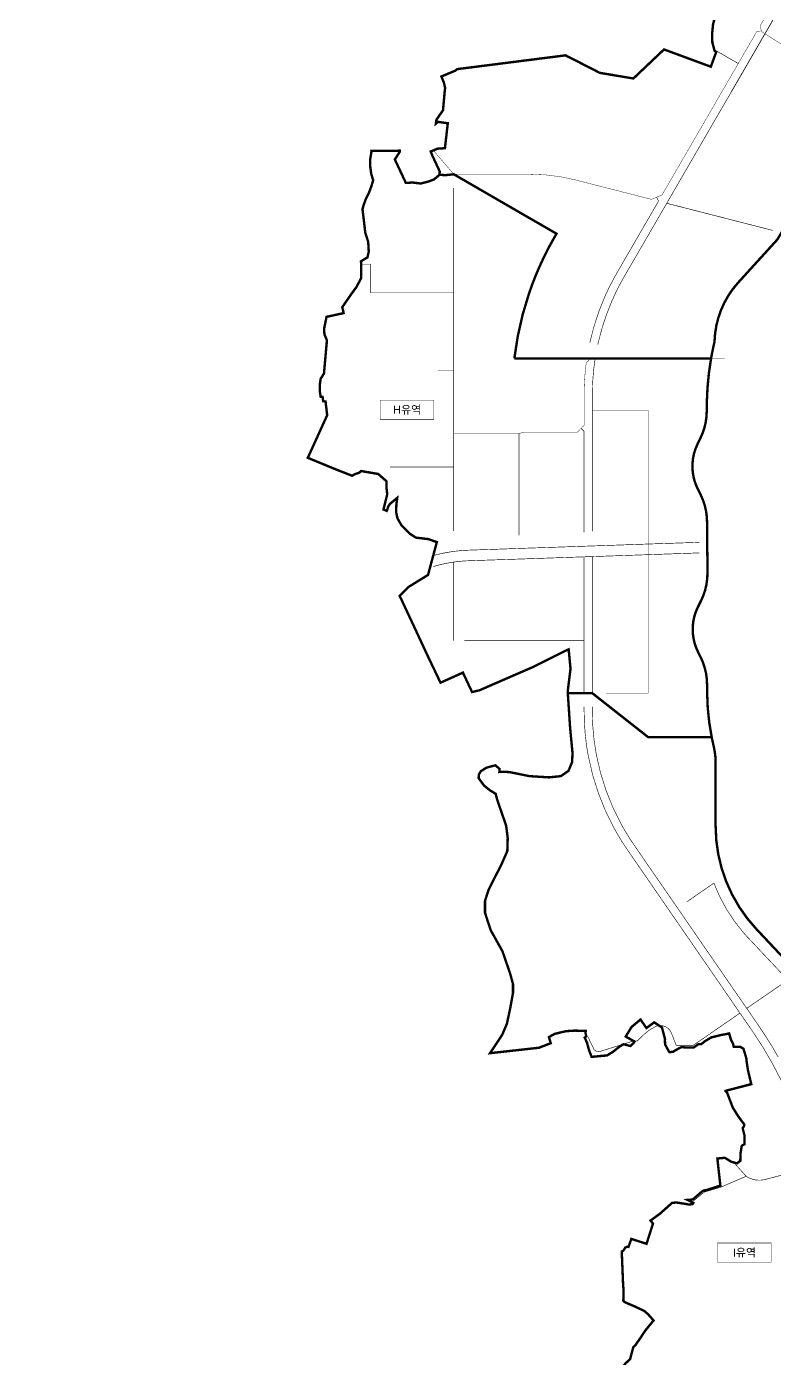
# Model space of a CAD drawing. Header units: millimetres. Extents: x 744 to 8830, y 985 to 5806.
# Drawn here: x 2329 to 3264, y 2743 to 4406 of the extents above; entities that cross this region are included whole.
import ezdxf
from ezdxf.enums import TextEntityAlignment as Align

# ---------------------------------------------------------------- set-up
doc = ezdxf.new("R2010")
doc.units = ezdxf.units.MM
doc.linetypes.add('DASHED2', pattern=[0.375, 0.25, -0.125])
for name, color, linetype in [('00.G유역', 42, 'Continuous'), ('00.H유역', 72, 'Continuous'), ('00.I유역', 132, 'Continuous'), ('01.우수관로', 6, 'Continuous'), ('01.우수암거', 200, 'Continuous')]:
    doc.layers.add(name, color=color, linetype=linetype)
doc.styles.get("Standard").update_dxf_attribs({"font": 'arial.ttf'})

msp = doc.modelspace()

# ---------------------------------------------------------------- linework, layer by layer
at = {"layer": '00.G유역', "linetype": 'DASHED2', "ltscale": 5, "const_width": 3, "flags": 128}
msp.add_lwpolyline([(2647, 5189.7), (2593.7, 5214.1), (2556.6, 5230.5), (2545.6, 5235.4), (2509, 5251.6), (2496.3, 5257.5, -0.039743), (2474.5, 5268.6, -0.061672), (2444.9, 5292.3, -0.001711), (2444.1, 5293.1), (2390.7, 5348.6), (2389.7, 5346.2), (2377.8, 5318.8), (2362.2, 5282.5), (2350.4, 5255.2), (2345.1, 5242.9), (2342.3, 5244.1), (2339.5, 5237.6), (2332.4, 5221.1), (2330.7, 5217.3), (2372.6, 5195.2), (2385.6, 5189.1), (2391.4, 5185.9), (2400.4, 5181.3), (2411.6, 5175.6), (2419.5, 5168.9), (2420.7, 5167.2), (2427.5, 5157.7), (2428.1, 5150.8), (2428.2, 5143.6), (2429.2, 5141.9), (2423.5, 5115), (2415.8, 5096.1), (2405.7, 5076.1), (2400.8, 5069.1), (2392.7, 5062.7), (2389.2, 5057.2), (2389, 5053.9), (2392.2, 5048.5), (2395.8, 5042.5), (2401, 5036.3), (2442.6, 4992.8), (2443.9, 4991.5), (2443.9, 4991.5), (2443.9, 4991.5), (2443.9, 4991.5), (2448.6, 4995.5), (2452.5, 4999), (2462.3, 5007), (2469.4, 5010.5), (2472.1, 5011.3), (2486, 5014), (2494.5, 5014.3), (2505.9, 5014.6), (2515.3, 5016.2), (2519.9, 5016.6), (2526.2, 5016.4), (2531.4, 5018), (2538, 5019.2), (2547, 5023.2), (2554.6, 5030.3), (2559.6, 5034.2), (2565, 5037.5), (2571.2, 5040.5), (2573.6, 5042.2), (2576.7, 5044.9), (2580.1, 5046.3), (2589.3, 5047.7), (2599.8, 5048.8), (2604.8, 5050.1), (2614.7, 5056.7), (2620.4, 5058), (2627.7, 5067.8), (2628.1, 5068.5), (2630.6, 5066.9), (2637.5, 5063.9), (2642.9, 5060.6), (2644, 5059), (2649.1, 5057.1), (2653.6, 5055.2), (2647.6, 5050.8), (2675.8, 5035.3), (2702.9, 5020.9), (2709.9, 5017.1), (2718.4, 5013), (2728.4, 5012.2), (2730.7, 5008.2), (2740.7, 4992.1), (2751.2, 4984), (2761.8, 4981.5), (2779.1, 4972.4), (2780.1, 4972.2), (2789.8, 4965.4), (2822, 4943), (2830.7, 4936.9), (2820.1, 4932.5), (2816.7, 4930.3), (2880.3, 4895.6), (2891.7, 4896.4), (2901, 4895.5), (2919.4, 4882.1), (2948.4, 4849.2), (2963.3, 4836.5), (2975.3, 4826.8), (2993.4, 4803.6), (3002.9, 4807.4), (3004.1, 4792.4), (3005.4, 4773), (3007.3, 4747.6), (3008.2, 4739.5), (3009.5, 4728.2), (3014.4, 4706.3), (3015.8, 4705.8), (3018.6, 4689), (3019.4, 4684.4), (3021.8, 4671.7), (3025, 4654.3), (3028.6, 4651.5), (3031.5, 4639.1), (3030.8, 4632.7), (3023.7, 4605), (3022.9, 4594.5), (3016.1, 4579.5), (3012.8, 4576.5), (3014.8, 4574.5), (3017, 4574.3), (3015.4, 4562.1), (3014.2, 4544.7), (3014.7, 4534.2), (3016.6, 4524.6), (3017.2, 4524.8), (3019.2, 4521.5), (3025.4, 4512.5), (3031.3, 4505), (3037.7, 4498), (3040.7, 4496.7), (3042.6, 4495.9), (3045.9, 4495.8), (3051.5, 4495.7), (3063.2, 4492.4), (3078.8, 4490.1), (3126.3, 4490.5), (3129.6, 4491.4), (3135.9, 4491.6), (3144.4, 4489.6), (3150.9, 4486.8), (3153, 4485.5), (3167.1, 4482), (3170, 4480.3), (3170.9, 4480.5), (3174.4, 4483.6), (3184.4, 4478.7), (3192.1, 4470.6), (3195.7, 4464), (3198.7, 4454.2), (3198, 4449), (3196.4, 4448.9), (3196.3, 4444.3), (3186.9, 4409.4), (3185.7, 4397), (3186, 4386.5), (3188.7, 4376.4), (3190.8, 4374.5), (3184.1, 4356.2), (3125.6, 4377.8), (3087.3, 4341.5), (3045.4, 4348.5), (3002.5, 4370.4), (2867.1, 4353.2), (2864.5, 4351.2), (2847.3, 4344), (2847.8, 4342.7), (2850.3, 4336.7), (2852, 4329.7), (2851.6, 4327.1), (2849.3, 4301.8), (2841.1, 4290), (2840.4, 4285.1), (2843, 4287.3), (2845.4, 4287), (2855.3, 4285.6), (2851.7, 4254.4), (2842.5, 4253.8), (2833.9, 4250.3), (2836.2, 4244.7), (2845.2, 4225.4), (2844.9, 4221.1), (2852.8, 4220.8), (2862.8, 4221.8), (2945.1, 4174.2), (2991.2, 4147.6), (2989.1, 4144, 0.027345), (2969.5, 4105.5, 0.021627), (2957.1, 4073.7, 0.053401), (2938.5, 3991.7), (3034.3, 3991.7), (3184.4, 3991.7, -0.013737), (3188.4, 4011.2), (3188.7, 4012.7, -0.177432), (3217.9, 4086.1), (3267, 4140), (3277.9, 4157.9), (3377.8, 4267.5, 0.108814), (3407.1, 4318.6), (3460.3, 4487.3), (3465.5, 4513.7), (3490.6, 4593.5, 0.338726), (3469.9, 4650.6), (3426.3, 4678.5), (3401.1, 4695), (3226.9, 4811.5), (3210.3, 4822.6), (3122.6, 4881.3), (2708, 5157.7, 0.039804), (2667, 5180.6)], format="xyb", close=True, dxfattribs=at)
at = {"layer": '00.H유역', "linetype": 'DASHED2', "ltscale": 5, "const_width": 3, "flags": 128}
msp.add_lwpolyline([(3184.4, 3991.7, 0.03821), (3179.1, 3936.7, 0.002015), (3179, 3933.7), (3179, 3926.2, -0.115393), (3171, 3892), (3167.6, 3885, 0.171747), (3162.6, 3843.3, 0.060314), (3167.6, 3829), (3171.4, 3821.4, -0.115959), (3179.4, 3787.1), (3179.4, 3773.2), (3179.6, 3755.7), (3179.9, 3738.2), (3179.9, 3723.2, -0.115959), (3171.8, 3688.9), (3168, 3681.3, 0.0631), (3162.8, 3666.4, 0.031389), (3161.7, 3658.6, 0.136777), (3168, 3625.3), (3171.5, 3618.3, -0.115393), (3179.4, 3584.1), (3179.4, 3576.6, 0.002574), (3179.5, 3573.6, 0.047293), (3185.2, 3518.6), (3105.8, 3518.6), (3035.9, 3573.6), (3005.3, 3573.6), (3005.2, 3575.8), (3008.7, 3604.1), (3006.4, 3628.4), (3004.9, 3627.7), (2967.7, 3609.3), (2960.1, 3605.5), (2936.3, 3595.2), (2895, 3577.2), (2885.6, 3575), (2874.2, 3599.3), (2846.2, 3586.6), (2829.5, 3621.6), (2823.7, 3634.1), (2795.1, 3695.3), (2806.1, 3706.2), (2830.6, 3721.3), (2841.6, 3762.3), (2830.8, 3766.1), (2815.3, 3767.9), (2808.3, 3772.5), (2797.4, 3783.4), (2792.4, 3791.9), (2790.7, 3799.6), (2791, 3808.8), (2792.1, 3817.6), (2783.1, 3810.1), (2781.1, 3807.2), (2779, 3801.3), (2774.9, 3803), (2779, 3819.8), (2779.6, 3822.1), (2778.7, 3829.8), (2778.7, 3838.3), (2768.3, 3847.4), (2767.7, 3847.5), (2746.9, 3851.1), (2744.6, 3849), (2739, 3847.1), (2735.7, 3845.2), (2723.9, 3849.8), (2713.5, 3853.9), (2680.3, 3867.6), (2704.5, 3920.8), (2702.5, 3938), (2699.5, 3938.3), (2698.8, 3943.8), (2696.4, 3943.9), (2695.4, 3950.1), (2695.3, 3959.1), (2696.4, 3966.4), (2700.5, 3972.9), (2704.2, 4014.5), (2701.1, 4021.8), (2700.6, 4028.3), (2703.7, 4043.7), (2725.1, 4048.4), (2723.4, 4055.9), (2734.2, 4071.5), (2740.6, 4080.3), (2741.1, 4080.9), (2747, 4092.1), (2747.1, 4099.9), (2747.1, 4103.7), (2746.8, 4113.1), (2751.9, 4116.3), (2754.9, 4118), (2756.5, 4125.2), (2755.8, 4137.4), (2752.1, 4149), (2751.7, 4152.8), (2748.7, 4178.1), (2749.8, 4182.5), (2752.6, 4190.3), (2756.6, 4198.4), (2759, 4204.8), (2759.9, 4207.3), (2762, 4214.3), (2759.6, 4222.3), (2758.2, 4232.3), (2758.4, 4241.1), (2759.9, 4250.2), (2759.8, 4251), (2795.2, 4251.3), (2795.3, 4250), (2794.5, 4248.7), (2789.1, 4240.4), (2802.8, 4211.1), (2811.2, 4211.5), (2821.6, 4210.3), (2831, 4212.7), (2837.9, 4215.3), (2844.9, 4221.1), (2852.8, 4220.8), (2862.8, 4221.8), (2945.1, 4174.2), (2991.2, 4147.6), (2989.1, 4144, 0.027345), (2969.5, 4105.5, 0.021628), (2957.1, 4073.7, 0.053399), (2938.5, 3991.7), (3034.3, 3991.7), (3184.4, 3991.7)], format="xyb", close=True, dxfattribs=at)
at = {"layer": '00.H유역', "ltscale": 5, "const_width": 0.5, "flags": 128}
msp.add_lwpolyline([(2770.9, 3915.7), (2837.8, 3915.7), (2837.8, 3939.7), (2770.9, 3939.7)], close=True, dxfattribs=at)
at = {"layer": '00.I유역', "linetype": 'DASHED2', "ltscale": 5, "const_width": 3, "flags": 128}
msp.add_lwpolyline([(3032, 2683.8), (3051.9, 2675.8), (3193.9, 2606.2), (3193.9, 2439.6, 0.097716), (3246.5, 2414.9), (3436.6, 2232.7), (3441.8, 2239.4), (3466.3, 2266.4), (3466.3, 2408.1, -0.032262), (3468.2, 2436.9), (3500.6, 2686.8, 0.047957), (3502.1, 2730.2), (3499.9, 2750.2, 0.026226), (3495.1, 2773.5), (3429.5, 3023.8, 0.080281), (3404.7, 3079.9), (3384.8, 3110.5, 0.01822), (3379.2, 3118.5), (3362.6, 3140.3, 0.039096), (3348.7, 3156), (3338.1, 3166.1, -0.010588), (3330.1, 3174.1), (3294, 3212.5), (3285.9, 3231.2), (3241.2, 3278.7, -0.191157), (3190.1, 3407.6), (3190.1, 3487.1, 0.05552), (3187.9, 3506.3), (3186.6, 3512.1, -0.005631), (3185.2, 3518.6), (3105.8, 3518.6), (3035.9, 3573.6), (3005.3, 3573.6), (3008.2, 3530.2), (3009.3, 3518.6), (3011.2, 3498.8), (3010.7, 3487.6), (3006.2, 3476.5), (2996.6, 3469.9), (2981.9, 3468.4), (2957.5, 3469.9), (2932.2, 3475), (2920.5, 3475.5), (2919.8, 3475.3), (2920.1, 3478.8), (2914.9, 3483.4), (2907.7, 3481.7), (2902.8, 3480.1), (2898.4, 3477.1), (2896.7, 3476.2), (2895.3, 3473.9), (2894.1, 3472), (2893.9, 3468.9), (2893.8, 3467.7), (2894.7, 3466.2), (2899.4, 3459.8), (2900.8, 3458), (2908.3, 3452), (2915.2, 3447.8), (2917, 3440.6), (2928.2, 3408.2), (2930, 3394.3), (2930.2, 3392.5), (2929.7, 3376.3), (2922.6, 3360.1), (2906.4, 3328.2), (2901.8, 3314), (2901.8, 3299.3), (2908.9, 3277.5), (2923.6, 3251.2), (2933.2, 3223.4), (2936.8, 3210.2), (2936.8, 3199), (2933.2, 3179.3), (2929.2, 3160.6), (2923.1, 3146.4), (2908, 3123.8), (2969.3, 3130.6), (2984, 3136.3), (2981.7, 3143.9), (2988.8, 3147.9), (3003, 3151.3), (3014.1, 3152), (3027.7, 3151.6), (3027.5, 3148.8), (3028.4, 3144.9), (3026.4, 3143.3), (3029.3, 3137), (3031.8, 3127.7), (3035.1, 3119.2), (3054.3, 3121), (3061.1, 3125), (3066, 3128.9), (3069.6, 3131.7), (3074.9, 3135), (3083.5, 3132.8), (3087.1, 3136), (3088.8, 3138.3), (3077.7, 3144.6), (3084.9, 3156.4), (3096.2, 3165.9), (3103.6, 3155.2), (3113.3, 3162.3), (3123, 3155.9), (3126.9, 3141.2), (3126.7, 3140.9), (3126.9, 3134.8), (3129.9, 3129.3), (3132.3, 3125.1), (3136.8, 3125.5), (3140.5, 3127.8), (3147.2, 3131.3), (3157.4, 3130.8), (3162.9, 3131), (3168.5, 3135), (3172.3, 3135.2), (3175.8, 3138), (3177.6, 3139.3), (3184.6, 3143.5), (3196.6, 3146.5), (3203.7, 3147.7), (3207, 3148.5), (3207.2, 3147.8), (3209.2, 3140.8), (3211.8, 3135.7), (3212.8, 3131.9), (3220.7, 3131.9), (3224.9, 3129.4), (3228.4, 3117.7), (3228.9, 3113.4), (3229.4, 3109.5), (3230.5, 3102.6), (3232.7, 3093.4), (3234.7, 3085.1), (3202.6, 3076.8), (3202.6, 3076.6), (3204.4, 3074.6), (3211.6, 3055.7), (3218.6, 3044.6), (3225.9, 3034.7), (3225.5, 3032.4), (3223.9, 3030.2), (3226.1, 3021.4), (3226.1, 3010), (3222.8, 3008.2), (3221.1, 2998), (3221, 2989.4), (3219.5, 2988.2), (3216.8, 2986.2), (3209.6, 2988.2), (3201.7, 2993.1), (3192.3, 2992.2), (3192.5, 2990.3), (3196, 2958.4), (3178.3, 2952.7), (3175.9, 2952.4), (3175.2, 2952.2), (3173.9, 2951.7), (3161.3, 2940.9), (3155, 2940.5), (3162.3, 2936.7), (3161.3, 2935.2), (3156.1, 2934.7), (3155, 2935.1), (3140.8, 2937.3), (3135.6, 2936.7), (3120.4, 2923.2), (3108.7, 2914.7), (3111.8, 2910.8), (3103.7, 2885.6), (3084.8, 2891.8), (3081.2, 2882), (3080.6, 2882.3), (3077.2, 2881), (3075, 2877.4), (3072.8, 2876), (3072.9, 2872.6), (3073.7, 2852.9), (3074.5, 2833.4), (3075.1, 2827.7), (3074.7, 2814.4), (3076.8, 2812.6), (3078, 2812.1), (3089.4, 2807.2), (3100.6, 2802), (3105.5, 2797.8), (3112.5, 2789.9), (3101.8, 2776.8), (3100.2, 2774.3), (3096.3, 2768.3), (3090, 2759.3), (3087.2, 2756.6), (3083.2, 2741.6), (3077.8, 2736.6)], format="xyb", close=True, dxfattribs=at)
at = {"layer": '00.I유역', "ltscale": 5, "const_width": 0.5, "flags": 128}
msp.add_lwpolyline([(3192.6, 2862.7), (3259.5, 2862.7), (3259.5, 2886.7), (3192.6, 2886.7)], close=True, dxfattribs=at)
at = {"layer": '01.우수관로'}
for points, const_width in [([(3300.1, 4480.6), (3251.8, 4397.4)], 1), ([(3251.8, 4397.4), (3209.8, 4324.9)], 1), ([(3191.9, 4375.5), (3218.4, 4360.2)], 0.75), ([(3209.8, 4324.9), (3169.6, 4255.7)], 0.75), ([(3169.6, 4255.7), (3129, 4185.6)], 0.75), ([(2862.8, 4204.7), (2862.8, 4073.7)], 0.75), ([(3116.5, 4193.3), (3118.7, 4188.2), (3080.5, 4122.4)], 0.75), ([(3129, 4185.6), (3128.3, 4184.4), (3089.4, 4117.3)], 0.75), ([(3201.3, 4167.1), (3129, 4185.6)], 0.75), ([(3261.5, 4151.7), (3201.3, 4167.1)], 0.75), ([(2746.9, 4109.5), (2758.8, 4109.5)], 0.75), ([(2758.8, 4109.5), (2758.8, 4073.7)], 0.75), ([(2758.8, 4073.7), (2862.8, 4073.7)], 0.75), ([(2862.8, 4073.7), (2862.8, 3976.7)], 0.75), ([(2842.8, 3976.7), (2862.8, 3976.7)], 0.75), ([(2862.8, 3976.7), (2862.8, 3898)], 0.75), ([(3035.9, 3926.7), (3105.8, 3926.7)], 0.75), ([(3035.9, 3926.7), (3035.9, 3850.7)], 0.75), ([(3105.8, 3926.7), (3105.8, 3850.7)], 0.75), ([(2862.8, 3898), (2862.8, 3856.1)], 0.75), ([(2944.3, 3898), (2944.3, 3827.8)], 0.75), ([(3021.8, 3904.4), (3025.7, 3900.5), (3025.7, 3827.8)], 0.75), ([(2862.8, 3856.1), (2782.9, 3856.1)], 0.75), ([(2862.8, 3856.1), (2862.8, 3776.1)], 0.75), ([(3035.9, 3850.7), (3035.9, 3775.7)], 0.75), ([(3105.8, 3850.7), (3105.8, 3759.9)], 0.75), ([(2944.3, 3827.8), (2944.3, 3770.6)], 0.75), ([(3025.7, 3827.8), (3025.7, 3774.6)], 0.75), ([(3105.8, 3759.9), (3030.8, 3757.3)], 0.75), ([(3105.8, 3759.9), (3169.6, 3762)], 0.75), ([(3105.8, 3746.6), (3105.8, 3759.9)], 0.75), ([(3030.8, 3757.3), (2944.3, 3754.4)], 0.75), ([(3025.7, 3743.9), (2944.5, 3741.1)], 0.75), ([(3025.7, 3743.9), (3035.9, 3744.2)], 0.75), ([(3025.7, 3743.9), (3025.7, 3639.2)], 0.75), ([(3035.9, 3744.2), (3105.8, 3746.6)], 0.75), ([(3035.9, 3744.2), (3035.9, 3639.2)], 0.75), ([(3105.8, 3746.6), (3169.7, 3748.8)], 0.75), ([(3105.8, 3746.6), (3105.8, 3658.3)], 0.75), ([(2862.8, 3737.4), (2862.8, 3639.2)], 0.75), ([(3105.8, 3658.3), (3105.8, 3573.6)], 0.75), ([(2942.4, 3639.2), (2876, 3639.2)], 0.75), ([(3025.7, 3639.2), (2942.4, 3639.2)], 0.75), ([(3025.7, 3639.2), (3025.7, 3573.6)], 0.75), ([(3035.9, 3639.2), (3035.9, 3573.6)], 0.75), ([(3105.8, 3573.6), (3052.9, 3573.6)], 0.75), ([(3096.2, 3354.2), (3134.1, 3299.2)], 0.75), ([(3104.6, 3360), (3142.6, 3305)], 0.75), ([(3188, 3336.3), (3154.2, 3313)], 0.75), ([(3134.1, 3299.2), (3144.9, 3283.6), (3175.7, 3239)], 0.75), ([(3142.6, 3305), (3153.3, 3289.4), (3184.1, 3244.8)], 0.75), ([(3184.1, 3244.8), (3229, 3179.8)], 0.75), ([(3175.7, 3239), (3220.5, 3173.9)], 0.75), ([(3280.4, 3215.2), (3229, 3179.8)], 0.75), ([(3162.1, 3133.6), (3220.5, 3173.9)], 0.75), ([(3087.4, 3139.1), (3092, 3138.9), (3098.1, 3144.9), (3101.7, 3148.1), (3106.9, 3152.4), (3109.1, 3153.8), (3111.4, 3155.1), (3114.4, 3156.8), (3117.7, 3158.2), (3119.5, 3158.2)], 0.75), ([(3140.8, 3133.6), (3162.1, 3133.6)], 0.75), ([(3215, 2984.8), (3228.3, 2970)], 0.75), ([(3228.3, 2970), (3196.7, 2956.5), (3175.9, 2950.3), (3162.4, 2939.2)], 0.75)]:
    msp.add_lwpolyline(points, dxfattribs=dict(at, const_width=const_width))
at = {"layer": '01.우수관로', "const_width": 0.75}
for points in [[(3080.5, 4122.4), (3066.9, 4098.9, 0.027345), (3051.7, 4069.2)], [(3089.4, 4117.3), (3075.7, 4093.8, 0.027345), (3061.1, 4065)], [(3051.7, 4069.2, 0.050042), (3032.8, 4011.3)], [(3061.1, 4065, 0.050042), (3042.8, 4009.1, 0.050042)], [(3039.5, 3991.7, 0.039034), (3035.9, 3945.8), (3035.9, 3926.7)], [(2862.8, 3750.7, 0.03521), (2837.1, 3745.5)], [(2944.3, 3754.4), (2916.7, 3753.4), (2880.8, 3752.2, 0.024258), (2862.8, 3750.7)], [(2862.8, 3737.4, 0.038159), (2837, 3731.7)], [(2944.5, 3741.1), (2917.2, 3740.2), (2881.3, 3739, 0.026777), (2862.8, 3737.4)], [(3025.7, 3556.6), (3025.7, 3551.4, 0.035258), (3028.7, 3508.5, 0.011391), (3031, 3494.8, 0.011391)], [(3035.9, 3556.6), (3035.9, 3551.4, 0.046668), (3041, 3496.7, 0.046668)], [(3031, 3494.8, 0.078729), (3063.2, 3404.9, 0.078729)], [(3041, 3496.7, 0.078729), (3072.1, 3409.8, 0.078729)], [(3063.2, 3404.9, 0.025784), (3079.7, 3378.1), (3096.2, 3354.2)], [(3072.1, 3409.8, 0.025784), (3088.1, 3384), (3104.6, 3360)], [(3188, 3336.3, 0.08938), (3224.8, 3274.5, 0.085874)], [(3224.8, 3274.5, 0.010085), (3230.3, 3268.4), (3280.4, 3215.2)], [(3229, 3179.8), (3243.7, 3158.4, -0.023065), (3268.4, 3118.9, -0.023065)], [(3220.5, 3173.9), (3235.3, 3152.6, -0.037521), (3272.7, 3088.5, -0.037521)], [(3029.9, 3144.4, -0.141886), (3031, 3143.1), (3037.4, 3129.7, 0.133379), (3039.8, 3126.9, 0.133379)], [(3140.8, 3133.6), (3134.9, 3148.8, 0.334001), (3119.5, 3158.2)], [(3039.8, 3126.9, 0.229505), (3045.8, 3126), (3087.4, 3139.1)], [(3228.3, 2970, 0.211727), (3252.3, 2966.1), (3310.5, 2981.3)]]:
    msp.add_lwpolyline(points, format="xyb", dxfattribs=at)
at = {"layer": '01.우수암거', "color": 2, "const_width": 0.5}
for points in [[(3291.2, 4485.8), (3245.6, 4407.1), (3247.5, 4400.2)], [(3246, 4400.9), (3241.4, 4399.9), (3218.4, 4360.2)], [(3247.5, 4400.2), (3251.8, 4397.4)], [(3251.8, 4397.4), (3400.8, 4302.3)], [(3218.4, 4360.2), (3170.8, 4278.1)], [(3170.8, 4278.1), (3123.2, 4196.1), (3116.5, 4193.3)], [(2837.2, 4251.7), (2862.8, 4221.8)], [(2945.1, 4221.8), (2862.8, 4221.8)], [(3116.5, 4193.3), (3109.9, 4190.5), (3043.6, 4207.4)], [(3031.4, 3989.1), (3034.3, 3991.7), (3039.5, 3991.7)], [(3184.4, 3991.7), (3039.5, 3991.7)], [(3184.4, 3991.7), (3201.4, 3991.7)], [(3025.7, 3926.7), (3025.7, 3908.2), (3021.8, 3904.4)], [(2944.3, 3898), (2862.8, 3898)], [(3021.8, 3904.4), (3017.2, 3899.7), (2951.1, 3899.7), (2944.3, 3898)]]:
    msp.add_lwpolyline(points, dxfattribs=at)
for points in [[(3043.6, 4207.4), (3014.4, 4214.9, 0.061881), (2959.9, 4221.8), (2945.1, 4221.8)], [(3025.7, 3926.7), (3025.7, 3945.8, -0.033465), (3028.4, 3986.5), (3031.4, 3989.1)]]:
    msp.add_lwpolyline(points, format="xyb", dxfattribs=at)

# ---------------------------------------------------------------- texts
at = {"layer": '00.H유역', "color": 7, "linetype": 'DASHED2', "ltscale": 50}
msp.add_text('H유역', height=10, dxfattribs=at).set_placement((2804.4, 3927.7), align=Align.MIDDLE_CENTER)
at = {"layer": '00.I유역', "color": 7, "linetype": 'DASHED2', "ltscale": 50}
msp.add_text('I유역', height=10, dxfattribs=at).set_placement((3226.1, 2874.7), align=Align.MIDDLE_CENTER)

doc.saveas('drawing.dxf')
